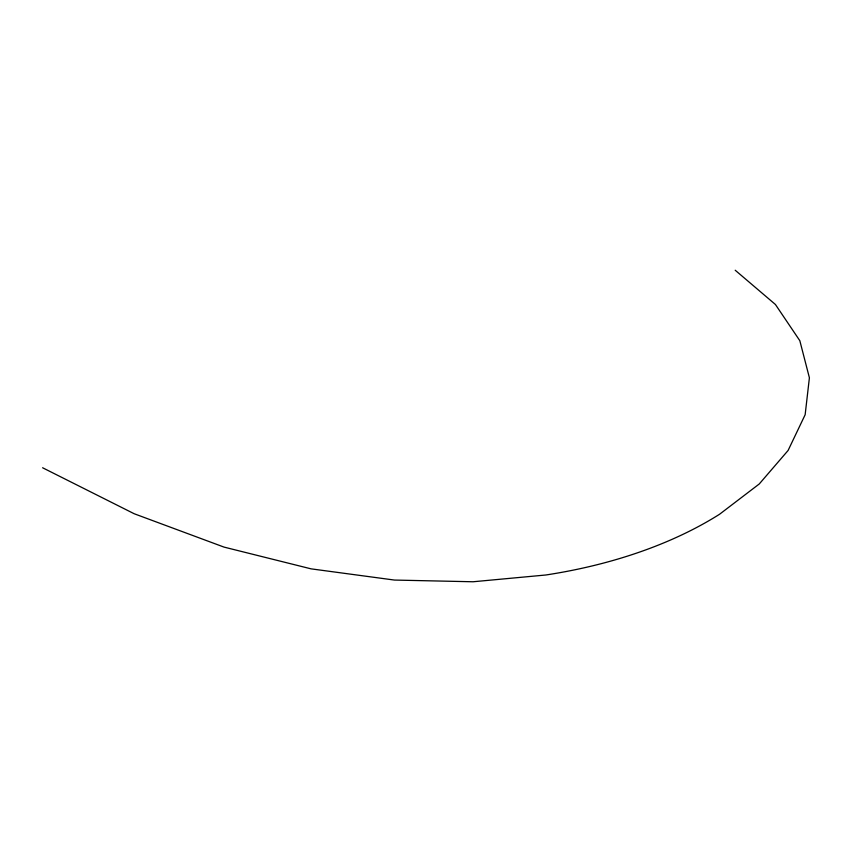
<?xml version="1.0" encoding="UTF-8"?>
<svg xmlns="http://www.w3.org/2000/svg" width="852" height="852" viewBox="0 0 852 852"><rect width="100%" height="100%" fill="white"/><g stroke="black" fill="none" stroke-linecap="round" stroke-linejoin="round"><path stroke-width="1.28" d="M42.6 467.759L134.19 513.745L224.033 547.101L311.129 568.859L394.465 580.063L473.041 581.767L545.844 574.993A360.098 207.899 0 0 0 719.578 514.246L759.238 483.989L788.1 450.463L805.151 414.722L809.4 377.777L799.826 340.693L775.427 304.494L735.201 270.233"/></g></svg>
